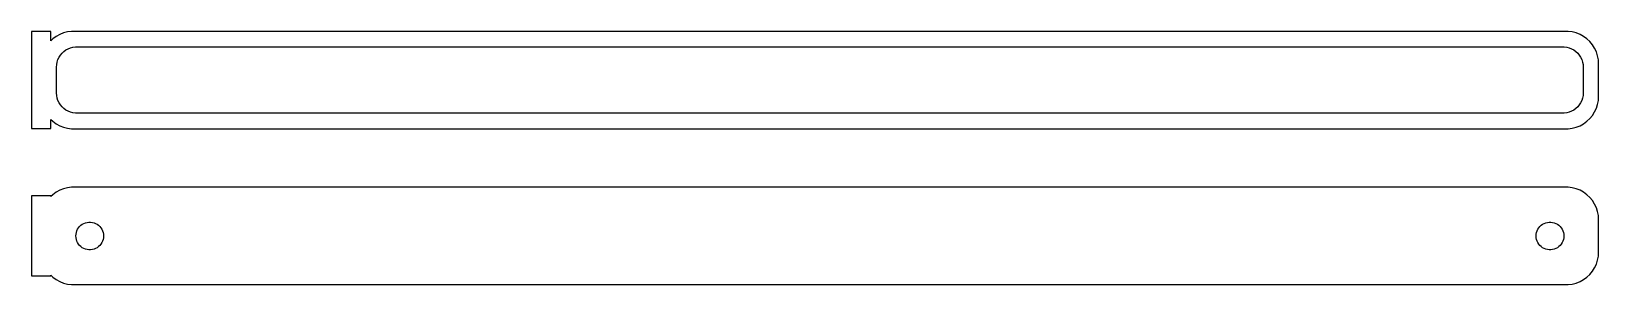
# Model space of a CAD drawing. Header units: metres. Extents: x -122 to 120, y 41 to 79.
import ezdxf

# ---------------------------------------------------------------- set-up
doc = ezdxf.new("R2010")
doc.units = ezdxf.units.M

msp = doc.modelspace()

# ---------------------------------------------------------------- linework, layer by layer
for p, q in [((-118.5, 79.4792), (-121.5, 79.4792)), ((-121.5, 79.4792), (-121.5, 64.5208)), ((-118.5, 78.0587), (-118.5, 79.4792)), ((-118.187, 78.3526), (-118.5, 78.0587)), ((-117.679, 78.7216), (-118.187, 78.3526)), ((-117.129, 79.0241), (-117.679, 78.7216)), ((-116.545, 79.2553), (-117.129, 79.0241)), ((-115.937, 79.4114), (-116.545, 79.2553)), ((-115.314, 79.4901), (-115.937, 79.4114)), ((115.314, 79.4901), (-115.314, 79.4901)), ((115.937, 79.4114), (115.314, 79.4901)), ((116.545, 79.2553), (115.937, 79.4114)), ((117.129, 79.0241), (116.545, 79.2553)), ((117.679, 78.7216), (117.129, 79.0241)), ((118.187, 78.3526), (117.679, 78.7216)), ((118.645, 77.9227), (118.187, 78.3526)), ((119.045, 77.4389), (118.645, 77.9227)), ((119.382, 76.9088), (119.045, 77.4389)), ((-117.515, 74.7741), (-117.394, 75.1459)), ((-117.394, 75.1459), (-117.228, 75.4996)), ((-117.228, 75.4996), (-117.018, 75.8297)), ((-117.018, 75.8297), (-116.769, 76.1309)), ((-116.769, 76.1309), (-116.484, 76.3985)), ((-116.484, 76.3985), (-116.168, 76.6283)), ((-116.168, 76.6283), (-115.825, 76.8167)), ((-115.825, 76.8167), (-115.462, 76.9606)), ((-115.462, 76.9606), (-115.083, 77.0578)), ((-115.083, 77.0578), (-114.695, 77.1068)), ((-114.695, 77.1068), (114.695, 77.1068)), ((114.695, 77.1068), (115.083, 77.0578)), ((115.083, 77.0578), (115.462, 76.9606)), ((115.462, 76.9606), (115.825, 76.8167)), ((115.825, 76.8167), (116.168, 76.6283)), ((116.168, 76.6283), (116.484, 76.3985)), ((116.484, 76.3985), (116.769, 76.1309)), ((116.769, 76.1309), (117.018, 75.8297)), ((117.018, 75.8297), (117.228, 75.4996)), ((117.228, 75.4996), (117.394, 75.1459)), ((117.394, 75.1459), (117.515, 74.7741)), ((119.649, 76.3406), (119.382, 76.9088)), ((119.843, 75.7434), (119.649, 76.3406)), ((119.961, 75.1267), (119.843, 75.7434)), ((120, 74.5), (119.961, 75.1267)), ((-117.613, 74), (-117.588, 74.3902)), ((-117.613, 70), (-117.613, 74)), ((-117.588, 74.3902), (-117.515, 74.7741)), ((117.515, 74.7741), (117.588, 74.3902)), ((117.588, 74.3902), (117.613, 74)), ((117.613, 74), (117.613, 70)), ((120, 69.5), (120, 74.5)), ((-117.588, 69.6098), (-117.613, 70)), ((-117.515, 69.2259), (-117.588, 69.6098)), ((-117.394, 68.8541), (-117.515, 69.2259)), ((-117.228, 68.5004), (-117.394, 68.8541)), ((-117.018, 68.1703), (-117.228, 68.5004)), ((-116.769, 67.8691), (-117.018, 68.1703)), ((-116.484, 67.6015), (-116.769, 67.8691)), ((116.769, 67.8691), (116.484, 67.6015)), ((117.018, 68.1703), (116.769, 67.8691)), ((117.228, 68.5004), (117.018, 68.1703)), ((117.394, 68.8541), (117.228, 68.5004)), ((117.515, 69.2259), (117.394, 68.8541)), ((117.588, 69.6098), (117.515, 69.2259)), ((117.613, 70), (117.588, 69.6098)), ((119.382, 67.0912), (119.649, 67.6594)), ((119.649, 67.6594), (119.843, 68.2566)), ((119.843, 68.2566), (119.961, 68.8733)), ((119.961, 68.8733), (120, 69.5)), ((-118.5, 64.5208), (-118.5, 65.9413)), ((-118.5, 65.9413), (-118.187, 65.6474)), ((-118.187, 65.6474), (-117.679, 65.2784)), ((-117.679, 65.2784), (-117.129, 64.9759)), ((-116.168, 67.3717), (-116.484, 67.6015)), ((-115.825, 67.1833), (-116.168, 67.3717)), ((-115.462, 67.0394), (-115.825, 67.1833)), ((-115.083, 66.9422), (-115.462, 67.0394)), ((-114.695, 66.8932), (-115.083, 66.9422)), ((114.695, 66.8932), (-114.695, 66.8932)), ((115.083, 66.9422), (114.695, 66.8932)), ((115.462, 67.0394), (115.083, 66.9422)), ((115.825, 67.1833), (115.462, 67.0394)), ((116.168, 67.3717), (115.825, 67.1833)), ((116.484, 67.6015), (116.168, 67.3717)), ((117.129, 64.9759), (117.679, 65.2784)), ((117.679, 65.2784), (118.187, 65.6474)), ((118.187, 65.6474), (118.645, 66.0773)), ((118.645, 66.0773), (119.045, 66.5611)), ((119.045, 66.5611), (119.382, 67.0912)), ((-121.5, 64.5208), (-118.5, 64.5208)), ((-117.129, 64.9759), (-116.545, 64.7447)), ((-116.545, 64.7447), (-115.937, 64.5886)), ((-115.937, 64.5886), (-115.314, 64.5099)), ((-115.314, 64.5099), (115.314, 64.5099)), ((115.314, 64.5099), (115.937, 64.5886)), ((115.937, 64.5886), (116.545, 64.7447)), ((116.545, 64.7447), (117.129, 64.9759)), ((-118.5, 54.1526), (-121.5, 54.1526)), ((-121.5, 54.1526), (-121.5, 41.8474)), ((-118.187, 54.3526), (-118.5, 54.0587)), ((-118.5, 54.0587), (-118.5, 54.1526)), ((-117.679, 54.7216), (-118.187, 54.3526)), ((-117.129, 55.0241), (-117.679, 54.7216)), ((-116.545, 55.2553), (-117.129, 55.0241)), ((-115.937, 55.4114), (-116.545, 55.2553)), ((-115.314, 55.4901), (-115.937, 55.4114)), ((115.314, 55.4901), (-115.314, 55.4901)), ((115.937, 55.4114), (115.314, 55.4901)), ((116.545, 55.2553), (115.937, 55.4114)), ((117.129, 55.0241), (116.545, 55.2553)), ((117.679, 54.7216), (117.129, 55.0241)), ((118.187, 54.3526), (117.679, 54.7216)), ((118.645, 53.9227), (118.187, 54.3526)), ((119.045, 53.4389), (118.645, 53.9227)), ((119.382, 52.9088), (119.045, 53.4389)), ((119.649, 52.3406), (119.382, 52.9088)), ((119.843, 51.7434), (119.649, 52.3406)), ((119.961, 51.1267), (119.843, 51.7434)), ((120, 50.5), (119.961, 51.1267)), ((-114.618, 48.2676), (-114.568, 48.531)), ((-114.568, 48.531), (-114.485, 48.786)), ((-114.485, 48.786), (-114.371, 49.0287)), ((-114.371, 49.0287), (-114.227, 49.2551)), ((-114.227, 49.2551), (-114.057, 49.4617)), ((-114.057, 49.4617), (-113.861, 49.6453)), ((-113.861, 49.6453), (-113.644, 49.8029)), ((-113.644, 49.8029), (-113.409, 49.9321)), ((-113.409, 49.9321), (-113.16, 50.0308)), ((-113.16, 50.0308), (-112.9, 50.0975)), ((-112.9, 50.0975), (-112.634, 50.1311)), ((-112.634, 50.1311), (-112.366, 50.1311)), ((-112.366, 50.1311), (-112.1, 50.0975)), ((-112.1, 50.0975), (-111.84, 50.0308)), ((-111.84, 50.0308), (-111.591, 49.9321)), ((-111.591, 49.9321), (-111.356, 49.8029)), ((-111.356, 49.8029), (-111.139, 49.6453)), ((-111.139, 49.6453), (-110.943, 49.4617)), ((-110.943, 49.4617), (-110.773, 49.2551)), ((-110.773, 49.2551), (-110.629, 49.0287)), ((-110.629, 49.0287), (-110.515, 48.786)), ((-110.515, 48.786), (-110.432, 48.531)), ((-110.432, 48.531), (-110.382, 48.2676)), ((110.382, 48.2676), (110.432, 48.531)), ((110.432, 48.531), (110.515, 48.786)), ((110.515, 48.786), (110.629, 49.0287)), ((110.629, 49.0287), (110.773, 49.2551)), ((110.773, 49.2551), (110.943, 49.4617)), ((110.943, 49.4617), (111.139, 49.6453)), ((111.139, 49.6453), (111.356, 49.8029)), ((111.356, 49.8029), (111.591, 49.9321)), ((111.591, 49.9321), (111.84, 50.0308)), ((111.84, 50.0308), (112.1, 50.0975)), ((112.1, 50.0975), (112.366, 50.1311)), ((112.366, 50.1311), (112.634, 50.1311)), ((112.634, 50.1311), (112.9, 50.0975)), ((112.9, 50.0975), (113.16, 50.0308)), ((113.16, 50.0308), (113.409, 49.9321)), ((113.409, 49.9321), (113.644, 49.8029)), ((113.644, 49.8029), (113.861, 49.6453)), ((113.861, 49.6453), (114.057, 49.4617)), ((114.057, 49.4617), (114.227, 49.2551)), ((114.227, 49.2551), (114.371, 49.0287)), ((114.371, 49.0287), (114.485, 48.786)), ((114.485, 48.786), (114.568, 48.531)), ((114.568, 48.531), (114.618, 48.2676)), ((120, 45.5), (120, 50.5)), ((-114.635, 48), (-114.618, 48.2676)), ((-114.618, 47.7324), (-114.635, 48)), ((-114.568, 47.469), (-114.618, 47.7324)), ((-114.485, 47.214), (-114.568, 47.469)), ((-114.371, 46.9713), (-114.485, 47.214)), ((-114.227, 46.7449), (-114.371, 46.9713)), ((-114.057, 46.5383), (-114.227, 46.7449)), ((-113.861, 46.3547), (-114.057, 46.5383)), ((-113.644, 46.1971), (-113.861, 46.3547)), ((-113.409, 46.0679), (-113.644, 46.1971)), ((-113.16, 45.9692), (-113.409, 46.0679)), ((-112.9, 45.9025), (-113.16, 45.9692)), ((-112.634, 45.8689), (-112.9, 45.9025)), ((-112.1, 45.9025), (-112.366, 45.8689)), ((-111.84, 45.9692), (-112.1, 45.9025)), ((-111.591, 46.0679), (-111.84, 45.9692)), ((-111.356, 46.1971), (-111.591, 46.0679)), ((-111.139, 46.3547), (-111.356, 46.1971)), ((-110.943, 46.5383), (-111.139, 46.3547)), ((-110.773, 46.7449), (-110.943, 46.5383)), ((-110.629, 46.9713), (-110.773, 46.7449)), ((-110.515, 47.214), (-110.629, 46.9713)), ((-110.432, 47.469), (-110.515, 47.214)), ((-110.382, 47.7324), (-110.432, 47.469)), ((-110.382, 48.2676), (-110.365, 48)), ((-110.365, 48), (-110.382, 47.7324)), ((110.365, 48), (110.382, 48.2676)), ((110.382, 47.7324), (110.365, 48)), ((110.432, 47.469), (110.382, 47.7324)), ((110.515, 47.214), (110.432, 47.469)), ((110.629, 46.9713), (110.515, 47.214)), ((110.773, 46.7449), (110.629, 46.9713)), ((110.943, 46.5383), (110.773, 46.7449)), ((111.139, 46.3547), (110.943, 46.5383)), ((111.356, 46.1971), (111.139, 46.3547)), ((111.591, 46.0679), (111.356, 46.1971)), ((111.84, 45.9692), (111.591, 46.0679)), ((112.1, 45.9025), (111.84, 45.9692)), ((112.366, 45.8689), (112.1, 45.9025)), ((112.9, 45.9025), (112.634, 45.8689)), ((113.16, 45.9692), (112.9, 45.9025)), ((113.409, 46.0679), (113.16, 45.9692)), ((113.644, 46.1971), (113.409, 46.0679)), ((113.861, 46.3547), (113.644, 46.1971)), ((114.057, 46.5383), (113.861, 46.3547)), ((114.227, 46.7449), (114.057, 46.5383)), ((114.371, 46.9713), (114.227, 46.7449)), ((114.485, 47.214), (114.371, 46.9713)), ((114.568, 47.469), (114.485, 47.214)), ((114.618, 47.7324), (114.568, 47.469)), ((114.618, 48.2676), (114.635, 48)), ((114.635, 48), (114.618, 47.7324)), ((-112.366, 45.8689), (-112.634, 45.8689)), ((112.634, 45.8689), (112.366, 45.8689)), ((119.382, 43.0912), (119.649, 43.6594)), ((119.649, 43.6594), (119.843, 44.2566)), ((119.843, 44.2566), (119.961, 44.8733)), ((119.961, 44.8733), (120, 45.5)), ((-121.5, 41.8474), (-118.5, 41.8474)), ((-118.5, 41.8474), (-118.5, 41.9413)), ((-118.5, 41.9413), (-118.187, 41.6474)), ((-118.187, 41.6474), (-117.679, 41.2784)), ((-117.679, 41.2784), (-117.129, 40.9759)), ((117.129, 40.9759), (117.679, 41.2784)), ((117.679, 41.2784), (118.187, 41.6474)), ((118.187, 41.6474), (118.645, 42.0773)), ((118.645, 42.0773), (119.045, 42.5611)), ((119.045, 42.5611), (119.382, 43.0912)), ((-117.129, 40.9759), (-116.545, 40.7447)), ((-116.545, 40.7447), (-115.937, 40.5886)), ((-115.937, 40.5886), (-115.314, 40.5099)), ((-115.314, 40.5099), (115.314, 40.5099)), ((115.314, 40.5099), (115.937, 40.5886)), ((115.937, 40.5886), (116.545, 40.7447)), ((116.545, 40.7447), (117.129, 40.9759))]:
    msp.add_line(p, q)

doc.saveas('drawing.dxf')
